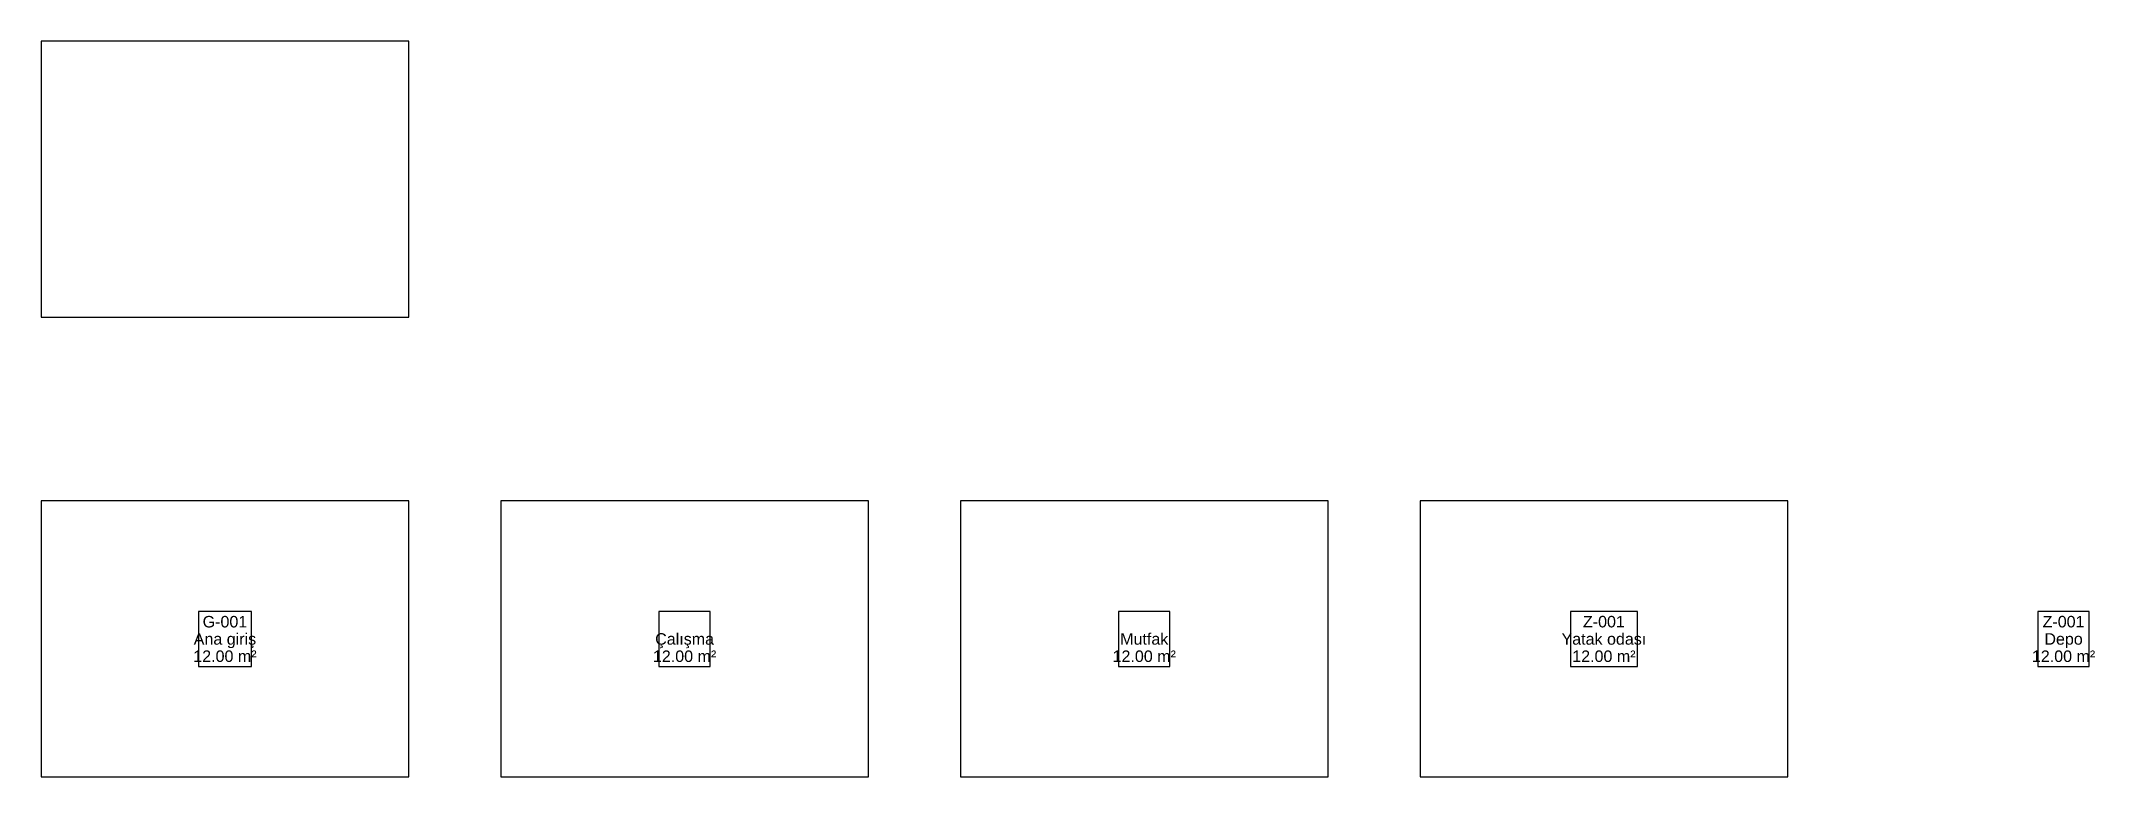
# Model space of a CAD drawing. Header units: metres. Extents: x 0 to 22.3, y 0 to 8.
import ezdxf
from ezdxf.enums import TextEntityAlignment as Align

# ---------------------------------------------------------------- set-up
doc = ezdxf.new("R2010")
doc.units = ezdxf.units.M
doc.layers.add('Etiket', color=7, linetype='Continuous', lineweight=25)
doc.layers.add('Mahal', color=7, linetype='Continuous', lineweight=25)
doc.styles.get("Standard").update_dxf_attribs({"font": 'arial.ttf'})

# ---------------------------------------------------------------- blocks, each defined once
blk = doc.blocks.new('*U1')
at = {"layer": 'Mahal', "color": 0, "linetype": 'ByBlock', "lineweight": -2, "transparency": 16777216, "flags": 128}
blk.add_lwpolyline([(0, 0), (4, 0), (4, 3), (0, 3)], close=True, dxfattribs=at)
blk = doc.blocks.new('*U2')
at = {"layer": 'Mahal', "color": 0, "linetype": 'ByBlock', "lineweight": -2, "transparency": 16777216, "flags": 128}
blk.add_lwpolyline([(5, 0), (9, 0), (9, 3), (5, 3)], close=True, dxfattribs=at)
blk = doc.blocks.new('*U3')
at = {"layer": 'Mahal', "color": 0, "linetype": 'ByBlock', "lineweight": -2, "transparency": 16777216, "flags": 128}
blk.add_lwpolyline([(10, 0), (14, 0), (14, 3), (10, 3)], close=True, dxfattribs=at)
blk = doc.blocks.new('*U4')
at = {"layer": 'Mahal', "color": 0, "linetype": 'ByBlock', "lineweight": -2, "transparency": 16777216, "flags": 128}
blk.add_lwpolyline([(15, 0), (19, 0), (19, 3), (15, 3)], close=True, dxfattribs=at)
blk = doc.blocks.new('*U6')
at = {"layer": 'Etiket', "color": 0, "linetype": 'ByBlock', "lineweight": -2, "transparency": 16777216, "flags": 128}
blk.add_lwpolyline([(1.71225, 1.2), (2.28775, 1.2), (2.28775, 1.8), (1.71225, 1.8)], close=True, dxfattribs=at)
at = {"layer": 'Etiket', "color": 0, "linetype": 'ByBlock', "lineweight": -2, "transparency": 16777216}
for s, p in [('Ana giriş', (2, 1.5)), ('G-001', (2, 1.6875)), ('12.00 m²', (2, 1.3125))]:
    blk.add_text(s, height=0.125, dxfattribs=at).set_placement(p, align=Align.MIDDLE_CENTER)
blk = doc.blocks.new('*U7')
at = {"layer": 'Etiket', "color": 0, "linetype": 'ByBlock', "lineweight": -2, "transparency": 16777216, "flags": 128}
blk.add_lwpolyline([(6.721, 1.2), (7.279, 1.2), (7.279, 1.8), (6.721, 1.8)], close=True, dxfattribs=at)
at = {"layer": 'Etiket', "color": 0, "linetype": 'ByBlock', "lineweight": -2, "transparency": 16777216}
for s, p in [('Çalışma', (7, 1.5)), ('12.00 m²', (7, 1.312))]:
    blk.add_text(s, height=0.125, dxfattribs=at).set_placement(p, align=Align.MIDDLE_CENTER)
blk = doc.blocks.new('*U8')
at = {"layer": 'Etiket', "color": 0, "linetype": 'ByBlock', "lineweight": -2, "transparency": 16777216, "flags": 128}
blk.add_lwpolyline([(11.721, 1.2), (12.279, 1.2), (12.279, 1.8), (11.721, 1.8)], close=True, dxfattribs=at)
at = {"layer": 'Etiket', "color": 0, "linetype": 'ByBlock', "lineweight": -2, "transparency": 16777216}
for s, p in [('Mutfak', (12, 1.5)), ('12.00 m²', (12, 1.312))]:
    blk.add_text(s, height=0.125, dxfattribs=at).set_placement(p, align=Align.MIDDLE_CENTER)
blk = doc.blocks.new('*U9')
at = {"layer": 'Etiket', "color": 0, "linetype": 'ByBlock', "lineweight": -2, "transparency": 16777216, "flags": 128}
blk.add_lwpolyline([(16.635, 1.2), (17.365, 1.2), (17.365, 1.8), (16.635, 1.8)], close=True, dxfattribs=at)
at = {"layer": 'Etiket', "color": 0, "linetype": 'ByBlock', "lineweight": -2, "transparency": 16777216}
for s, p in [('Yatak odası', (17, 1.5)), ('Z-001', (17, 1.688)), ('12.00 m²', (17, 1.312))]:
    blk.add_text(s, height=0.125, dxfattribs=at).set_placement(p, align=Align.MIDDLE_CENTER)
blk = doc.blocks.new('*U10')
at = {"layer": 'Etiket', "color": 0, "linetype": 'ByBlock', "lineweight": -2, "transparency": 16777216, "flags": 128}
blk.add_lwpolyline([(21.721, 1.2), (22.279, 1.2), (22.279, 1.8), (21.721, 1.8)], close=True, dxfattribs=at)
at = {"layer": 'Etiket', "color": 0, "linetype": 'ByBlock', "lineweight": -2, "transparency": 16777216}
for s, p in [('Z-001', (22, 1.688)), ('12.00 m²', (22, 1.312)), ('Depo', (22, 1.5))]:
    blk.add_text(s, height=0.125, dxfattribs=at).set_placement(p, align=Align.MIDDLE_CENTER)
blk = doc.blocks.new('*U11')
at = {"layer": 'Mahal', "color": 0, "linetype": 'ByBlock', "lineweight": -2, "transparency": 16777216, "flags": 128}
blk.add_lwpolyline([(0, 5), (4, 5), (4, 8), (0, 8)], close=True, dxfattribs=at)

msp = doc.modelspace()

# ---------------------------------------------------------------- block references
at = {"layer": 'Etiket'}
for name in ['*U6', '*U7', '*U8', '*U9', '*U10']:
    msp.add_blockref(name, (0, 0), dxfattribs=at)
at = {"layer": 'Mahal'}
for name in ['*U11', '*U1', '*U2', '*U3', '*U4']:
    msp.add_blockref(name, (0, 0), dxfattribs=at)

doc.saveas('drawing.dxf')
